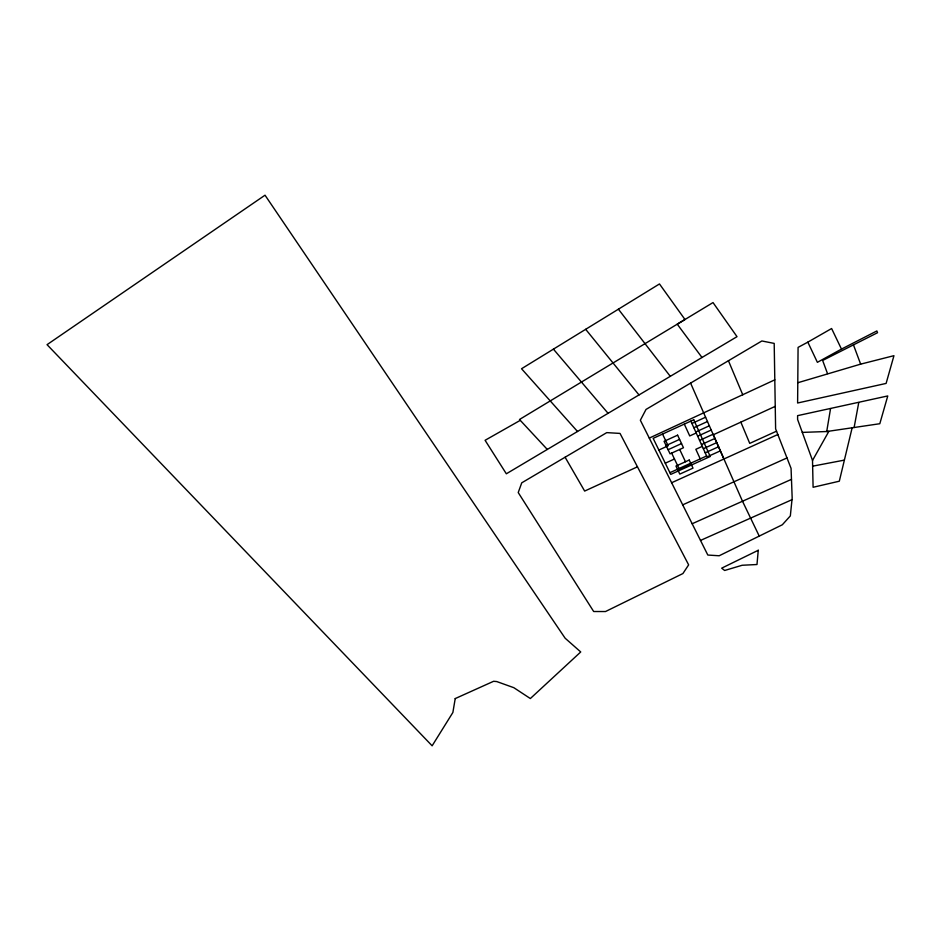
<?xml version="1.0" encoding="UTF-8"?>
<svg xmlns="http://www.w3.org/2000/svg" width="941" height="941" viewBox="0 0 941 941"><rect width="100%" height="100%" fill="white"/><g stroke="black" fill="none" stroke-linecap="round" stroke-linejoin="round"><path stroke-width="1.41" d="M830.55 408.606L826.716 431.531L879.811 423.721L887.763 395.938L797.603 415.651L797.603 419.486L812.518 460.455L813.095 487.273L839.313 481.204L852.134 427.826M854.11 427.543L858.757 402.548M812.518 460.455L828.809 431.449L802.285 432.401M547.297 449.433L519.491 419.498L713.019 302.567L737.015 336.666L506.34 473.793L485.085 440.294L520.267 420.345M807.837 342.148L831.609 328.527L841.477 349.099L817.388 362.332L807.837 342.148L798.074 347.382L797.615 403.007L886.116 383.422L893.95 355.674L860.65 364.143L797.639 382.787M841.477 349.099L876.859 330.95L877.53 332.714L822.634 360.45L827.504 373.577M649.278 438.094L774.808 379.835M637.457 466.818L620.025 433.413L606.757 432.625L521.749 482.827L518.22 492.543L593.677 611.521L605.51 611.532L682.895 573.563L688.647 564.871L637.457 466.818L584.655 491.073L565.106 457.232M775.243 406.359L713.29 434.777L742.484 501.2L759.234 536.099M691.953 423.45L705.609 417.204M693.882 427.732L707.503 421.509M666.087 445.54L679.567 439.388M695.799 431.978L709.373 425.779M658.853 450.033L668.145 445.787L662.535 434.072M696.199 433.001L689.729 435.942L684.307 424.097M668.086 449.704L681.531 443.576M697.704 436.201L711.243 430.037M699.598 440.388L713.09 434.26M701.48 444.564L714.925 438.447M665.275 463.184L674.474 459.008M702.233 446.387L695.846 449.292L700.233 458.879M703.35 448.692L716.76 442.611M669.91 472.688L706.573 455.997M776.525 431.19L791.063 468.359L792.169 497.954L790.334 515.915L782.324 524.772L719.171 555.766L707.82 555.049L640.351 420.239L646.032 409.429L761.869 340.971L774.196 343.406L775.619 428.861L776.525 431.19L749.73 443.376L740.849 422.144M671.627 482.745L777.831 434.519M705.209 452.809L718.571 446.752M677.885 470.1L691.117 464.113M720.371 450.857L707.056 456.891L690.835 421.121M682.696 504.846L786.982 457.938M692.153 523.749L791.475 479.345M791.993 499.683L700.504 540.428M812.648 466.16L844.289 460.137M577.515 431.484L521.537 368.743L659.476 283.947L684.989 319.517L677.238 324.175L701.986 357.486M608.074 413.311L553.414 349.146M638.998 394.926L585.678 329.315M670.298 376.341L618.402 309.201M671.651 453.115L679.026 468.536M679.684 449.457L685.483 461.749M690.588 383.093L723.935 458.996M728.428 360.732L742.778 394.844M860.65 364.143L853.452 344.876M758.258 550.273L756.987 564.518L742.167 565.259L724.652 570.481L721.676 568.164L758.258 550.273M455.221 698.575L452.88 712.478L432.131 745.801L47.05 344.665L265.021 195.199L565.129 638.198L580.726 651.96L530.348 698.54L513.821 687.683L496.766 681.566L493.613 681.284L455.221 698.575M693.752 419.78L653.16 438.353L670.745 474.393L710.232 456.514L693.752 419.78M677.602 435.165L664.075 441.341L670.074 453.833L683.472 447.74L677.602 435.165M689.224 460.055L675.944 466.077L679.802 474.099L692.999 468.136L689.224 460.055"/></g></svg>
